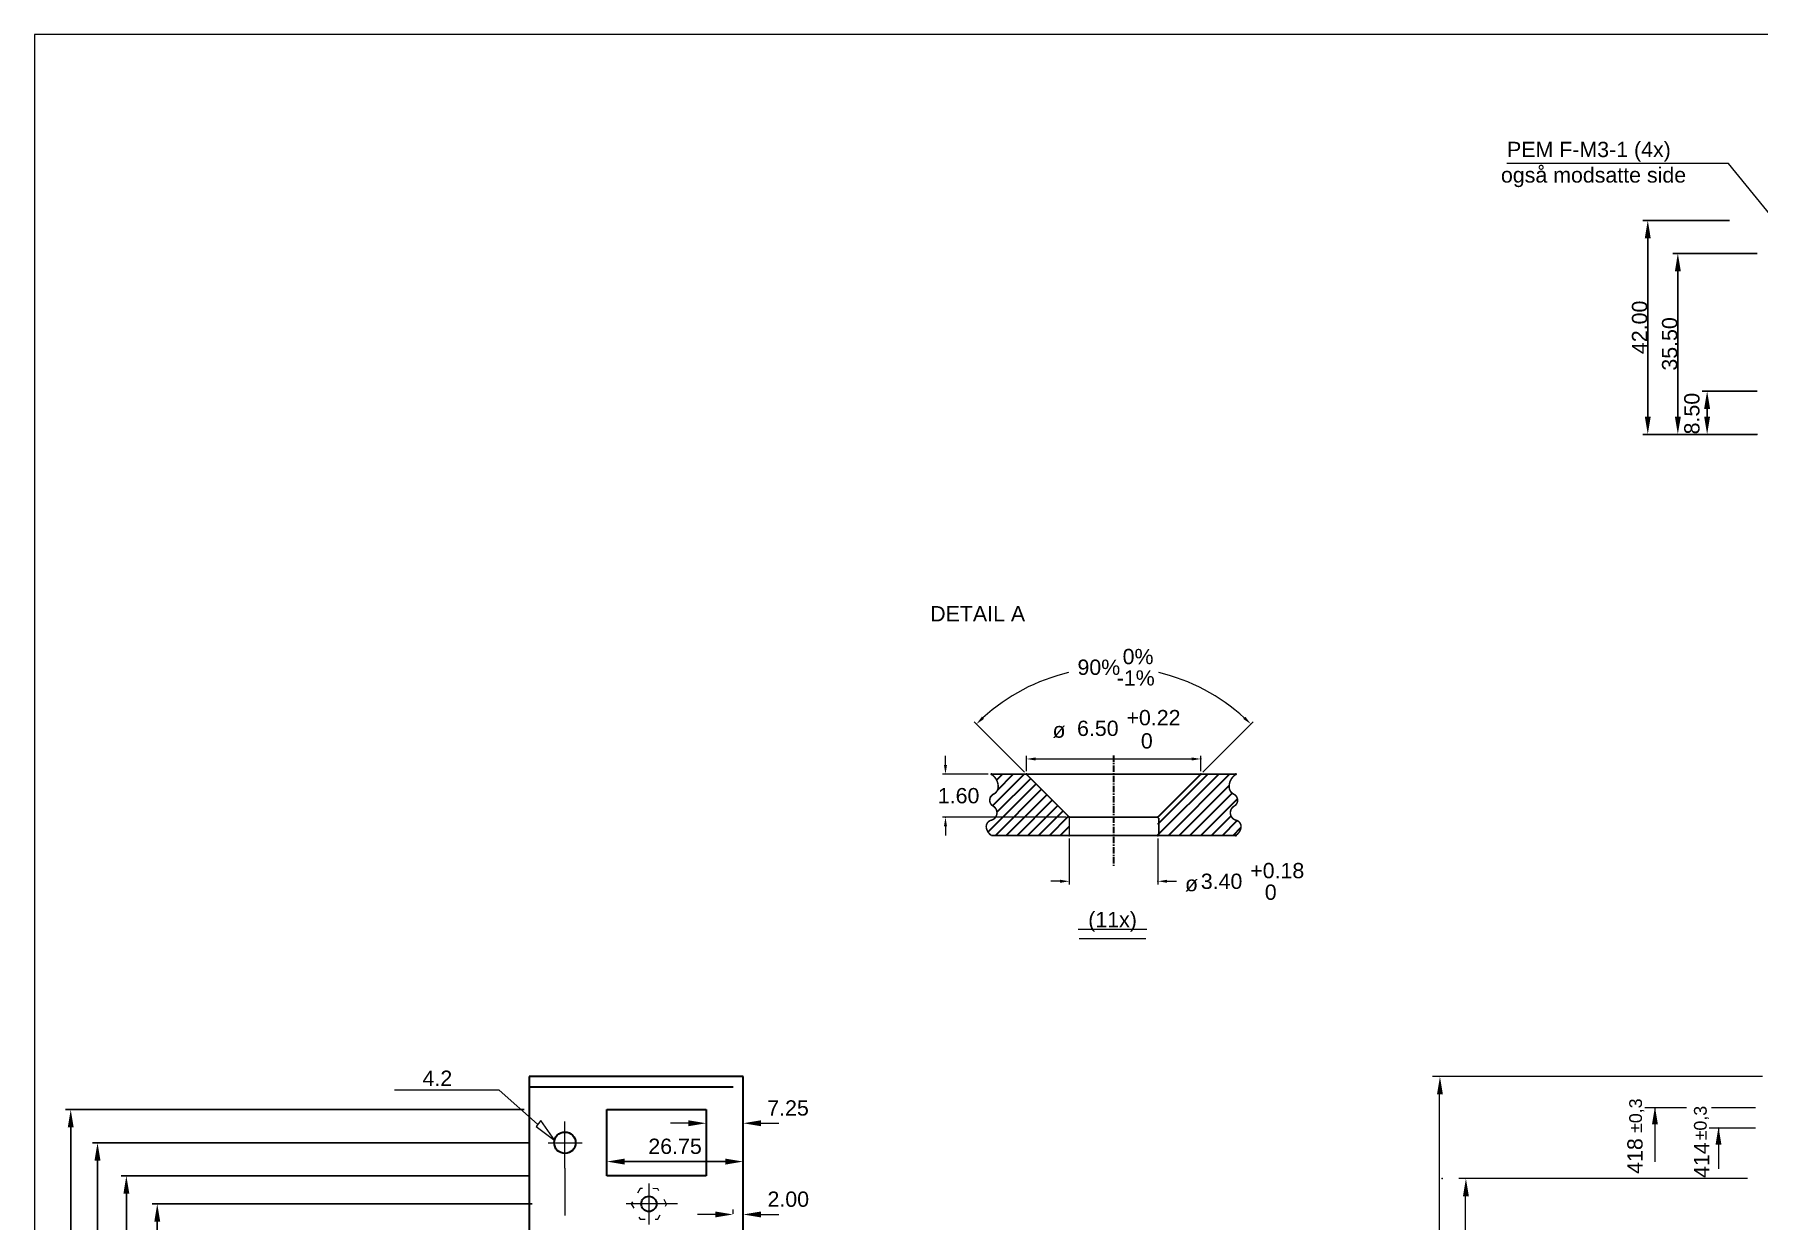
# Model space of a CAD drawing. Extents: x 20 to 965, y 10 to 705.
# Drawn here: x 20 to 358.3, y 472.3 to 705 of the extents above; entities that cross this region are included whole.
import ezdxf
from ezdxf.enums import TextEntityAlignment as Align

# ---------------------------------------------------------------- set-up
doc = ezdxf.new("R2010")
doc.units = 0
doc.header["$MEASUREMENT"] = 0
doc.linetypes.add('CENTER', pattern=[2, 1.25, -0.25, 0.25, -0.25])
doc.linetypes.add('SKJUL1', pattern=[3, 1, -2])
doc.layers.get('0').update_dxf_attribs({"linetype": 'CONTINUOUS'})
doc.layers.get('DEFPOINTS').update_dxf_attribs({"linetype": 'CONTINUOUS'})
for name, color, linetype, lineweight in [('110-1', 10, 'CONTINUOUS', 20), ('110-1M', 3, 'CONTINUOUS', 35), ('110-2DIM', 1, 'CONTINUOUS', 13)]:
    doc.layers.add(name, color=color, linetype=linetype, lineweight=lineweight)
doc.styles.get("Standard").update_dxf_attribs({"font": 'ARIAL.TTF'})
doc.dimstyles.get("Standard").update_dxf_attribs({"dimtxt": 0.18, "dimasz": 0.18, "dimexe": 0.18, "dimexo": 0.0625, "dimgap": 0.09, "dimtad": 0, "dimtih": 1, "dimtoh": 1, "dimdec": 4, "dimzin": 0, "dimdsep": 46, "dimtxsty": 'Standard', "dimcen": 0.09, "dimadec": 0, "dimazin": 0, "dimtfac": 1, "dimtdec": 4, "dimtofl": 0, "dimtmove": 0, "dimatfit": 3, "dimfxl": 0, "dimtolj": 1, "dimtzin": 0, "dimarcsym": 0})

# ---------------------------------------------------------------- blocks, each defined once
blk = doc.blocks.new('*D57')
at = {"layer": '110-2DIM', "color": 0, "linetype": 'Continuous', "lineweight": -2}
for p, q in [((352.62, 668.53), (335.57, 668.53)), ((336.57, 630.03), (336.57, 665.03)), ((352.62, 626.53), (335.57, 626.53))]:
    blk.add_line(p, q, dxfattribs=at)
at = {"layer": '110-2DIM', "color": 0, "linetype": 'Continuous'}
for points in [[(335.99, 665.03), (337.15, 665.03), (336.57, 668.53)], [(335.99, 630.03), (337.15, 630.03), (336.57, 626.53)]]:
    blk.add_solid(points, dxfattribs=at)
at = {"layer": 'DEFPOINTS', "color": 0, "linetype": 'Continuous'}
for p in [(336.57, 668.53), (353.62, 668.53), (353.62, 626.53)]:
    blk.add_point(p, dxfattribs=at)
at = {"layer": '110-2DIM', "color": 0, "linetype": 'Continuous', "insert": (334.98, 647.53), "char_height": 3, "attachment_point": 5, "rotation": 90}
blk.add_mtext('\\A1;42.00', dxfattribs=at)
blk = doc.blocks.new('*D5')
at = {"color": 0, "linetype": 'ByBlock'}
for p, q in [((304.07, 626.68), (293.22, 626.68)), ((294.22, 621.68), (294.22, 623.18)), ((304.07, 618.18), (293.22, 618.18))]:
    blk.add_line(p, q, dxfattribs=at)
for points in [[(294.8, 623.18), (293.63, 623.18), (294.22, 626.68)], [(294.8, 621.68), (293.63, 621.68), (294.22, 618.18)]]:
    blk.add_solid(points, dxfattribs=at)
at = {"layer": 'DEFPOINTS', "color": 0, "linetype": 'ByBlock'}
for p in [(294.22, 626.68), (305.07, 626.68), (305.07, 618.18)]:
    blk.add_point(p, dxfattribs=at)
at = {"color": 0, "linetype": 'ByBlock'}
blk.add_text('8.50', height=3, rotation=90, dxfattribs=at).set_placement((292.72, 618.18))
blk = doc.blocks.new('*D58')
at = {"layer": '110-2DIM', "color": 0, "lineweight": -2}
for p, q in [((358.07, 662.03), (341.47, 662.03)), ((342.47, 630.03), (342.47, 658.53)), ((358.07, 626.53), (341.47, 626.53))]:
    blk.add_line(p, q, dxfattribs=at)
at = {"layer": '110-2DIM', "color": 0}
for points in [[(341.89, 658.53), (343.06, 658.53), (342.47, 662.03)], [(341.89, 630.03), (343.06, 630.03), (342.47, 626.53)]]:
    blk.add_solid(points, dxfattribs=at)
at = {"layer": 'DEFPOINTS', "color": 0}
for p in [(342.47, 662.03), (359.07, 662.03), (359.07, 626.53)]:
    blk.add_point(p, dxfattribs=at)
at = {"layer": '110-2DIM', "color": 0, "insert": (340.88, 644.28), "char_height": 3, "attachment_point": 5, "rotation": 90}
blk.add_mtext('\\A1;35.50', dxfattribs=at)
blk = doc.blocks.new('*X1')
at = {"color": 0}
for p, q in [((20.45, 7.015), (22.435, 9)), ((20.45, 7.369), (22.081, 9)), ((20.789, 7), (22.789, 9)), ((21.142, 7), (22.779, 8.637)), ((21.496, 7), (22.877, 8.381)), ((21.849, 7), (23.048, 8.198)), ((22.203, 7), (22.839, 7.636)), ((22.556, 7), (23.04, 7.484)), ((22.91, 7), (23.164, 7.254))]:
    blk.add_line(p, q, dxfattribs=at)
blk = doc.blocks.new('*X0')
at = {"color": 0}
for p, q in [((14.892, 7.114), (16.464, 8.686)), ((15.006, 8.996), (15.01, 9)), ((15.041, 7.97), (16.071, 9)), ((15.132, 7), (16.641, 8.509)), ((15.172, 8.808), (15.364, 9)), ((15.183, 7.758), (16.287, 8.863)), ((15.201, 8.484), (15.718, 9)), ((14.975, 8.258), (15.061, 8.344)), ((15.485, 7), (16.818, 8.332)), ((15.839, 7), (16.994, 8.156)), ((16.192, 7), (17.171, 7.979)), ((16.546, 7), (17.348, 7.802)), ((16.899, 7), (17.525, 7.625)), ((17.253, 7), (17.55, 7.297))]:
    blk.add_line(p, q, dxfattribs=at)
blk = doc.blocks.new('*D11')
at = {"color": 0, "linetype": 'ByBlock'}
for p, q in [((155.07, 499.53), (155.07, 482.84)), ((128.32, 482.03), (128.32, 484.84)), ((131.82, 483.84), (151.57, 483.84))]:
    blk.add_line(p, q, dxfattribs=at)
for points in [[(131.82, 484.42), (131.82, 483.25), (128.32, 483.84)], [(151.57, 484.42), (151.57, 483.25), (155.07, 483.84)]]:
    blk.add_solid(points, dxfattribs=at)
at = {"layer": 'DEFPOINTS', "color": 0, "linetype": 'ByBlock'}
for p in [(155.07, 500.53), (155.07, 483.84), (128.32, 481.03)]:
    blk.add_point(p, dxfattribs=at)
at = {"color": 0, "linetype": 'ByBlock'}
blk.add_text('26.75', height=3, dxfattribs=at).set_placement((141.7, 486.84), align=Align.MIDDLE_CENTER)
blk = doc.blocks.new('*D12')
at = {"color": 0, "linetype": 'ByBlock'}
for p, q in [((155.07, 499.53), (155.07, 447.45)), ((136.58, 444.56), (136.58, 449.45)), ((140.08, 448.45), (151.57, 448.45))]:
    blk.add_line(p, q, dxfattribs=at)
for points in [[(140.08, 449.03), (140.08, 447.87), (136.58, 448.45)], [(151.57, 449.03), (151.57, 447.87), (155.07, 448.45)]]:
    blk.add_solid(points, dxfattribs=at)
at = {"layer": 'DEFPOINTS', "color": 0, "linetype": 'ByBlock'}
for p in [(155.07, 500.53), (155.07, 448.45), (136.58, 443.56)]:
    blk.add_point(p, dxfattribs=at)
at = {"color": 0, "linetype": 'ByBlock'}
blk.add_text('18.50', height=3, dxfattribs=at).set_placement((145.82, 451.45), align=Align.MIDDLE_CENTER)
blk = doc.blocks.new('*D30')
at = {"layer": '110-2DIM', "color": 0, "lineweight": -2}
for p, q in [((117.69, 475.53), (43.09, 475.53)), ((44.09, 80.03), (44.09, 472.03)), ((117.69, 76.53), (43.09, 76.53))]:
    blk.add_line(p, q, dxfattribs=at)
at = {"layer": '110-2DIM', "color": 0}
for points in [[(43.51, 472.03), (44.68, 472.03), (44.09, 475.53)], [(43.51, 80.03), (44.68, 80.03), (44.09, 76.53)]]:
    blk.add_solid(points, dxfattribs=at)
at = {"layer": 'DEFPOINTS', "color": 0}
for p in [(44.09, 475.53), (118.69, 475.53), (118.69, 76.53)]:
    blk.add_point(p, dxfattribs=at)
at = {"layer": '110-2DIM', "color": 0, "insert": (42.5, 276.03), "char_height": 3, "attachment_point": 5, "rotation": 90}
blk.add_mtext('\\A1;399.00', dxfattribs=at)
blk = doc.blocks.new('*D29')
at = {"layer": '110-2DIM', "color": 0, "lineweight": -2}
for p, q in [((116.88, 481.03), (37.03, 481.03)), ((38.03, 80.03), (38.03, 477.53)), ((116.88, 76.53), (37.03, 76.53))]:
    blk.add_line(p, q, dxfattribs=at)
at = {"layer": '110-2DIM', "color": 0}
for points in [[(37.45, 477.53), (38.61, 477.53), (38.03, 481.03)], [(37.45, 80.03), (38.61, 80.03), (38.03, 76.53)]]:
    blk.add_solid(points, dxfattribs=at)
at = {"layer": 'DEFPOINTS', "color": 0}
for p in [(38.03, 481.03), (117.88, 481.03), (117.88, 76.53)]:
    blk.add_point(p, dxfattribs=at)
at = {"layer": '110-2DIM', "color": 0, "insert": (36.44, 278.78), "char_height": 3, "attachment_point": 5, "rotation": 90}
blk.add_mtext('\\A1;404.50', dxfattribs=at)
blk = doc.blocks.new('*D28')
at = {"layer": '110-2DIM', "color": 0, "lineweight": -2}
for p, q in [((116.88, 487.53), (31.37, 487.53)), ((32.37, 80.03), (32.37, 484.03)), ((116.88, 76.53), (31.37, 76.53))]:
    blk.add_line(p, q, dxfattribs=at)
at = {"layer": '110-2DIM', "color": 0}
for points in [[(31.78, 484.03), (32.95, 484.03), (32.37, 487.53)], [(31.78, 80.03), (32.95, 80.03), (32.37, 76.53)]]:
    blk.add_solid(points, dxfattribs=at)
at = {"layer": 'DEFPOINTS', "color": 0}
for p in [(32.37, 487.53), (117.88, 487.53), (117.88, 76.53)]:
    blk.add_point(p, dxfattribs=at)
at = {"layer": '110-2DIM', "color": 0, "insert": (30.78, 282.03), "char_height": 3, "attachment_point": 5, "rotation": 90}
blk.add_mtext('\\A1;411.00', dxfattribs=at)
blk = doc.blocks.new('*D27')
at = {"layer": '110-2DIM', "color": 0, "lineweight": -2}
for p, q in [((116.07, 494.03), (26.11, 494.03)), ((27.11, 80.03), (27.11, 490.53)), ((116.07, 76.53), (26.11, 76.53))]:
    blk.add_line(p, q, dxfattribs=at)
at = {"layer": '110-2DIM', "color": 0}
for points in [[(26.53, 490.53), (27.7, 490.53), (27.11, 494.03)], [(26.53, 80.03), (27.7, 80.03), (27.11, 76.53)]]:
    blk.add_solid(points, dxfattribs=at)
at = {"layer": 'DEFPOINTS', "color": 0}
for p in [(27.11, 494.03), (117.07, 494.03), (117.07, 76.53)]:
    blk.add_point(p, dxfattribs=at)
at = {"layer": '110-2DIM', "color": 0, "insert": (25.52, 285.28), "char_height": 3, "attachment_point": 5, "rotation": 90}
blk.add_mtext('\\A1;417.50', dxfattribs=at)

msp = doc.modelspace()

# ---------------------------------------------------------------- linework, layer by layer
at = {"layer": '110-1'}
for p, q in [((965, 705), (20, 705)), ((20, 705), (20, 10))]:
    msp.add_line(p, q, dxfattribs=at)
at = {"layer": '110-1M'}
for p, q in [((159.07282, 500.52671), (117.07282, 500.52671)), ((117.07282, 498.52671), (157.07282, 498.52671)), ((117.07412, 500.52671), (117.07412, 186.52671)), ((159.07282, 76.52671), (159.07282, 500.52671)), ((132.32412, 481.02671), (132.32412, 494.02671)), ((132.32412, 494.02671), (151.82412, 494.02671)), ((151.82412, 494.02671), (151.82412, 481.02671)), ((151.82412, 481.02671), (132.32412, 481.02671))]:
    msp.add_line(p, q, dxfattribs=at)
at = {"layer": '110-1M', "color": 3, "linetype": 'CENTER'}
msp.add_lwpolyline([(231.76328, 563.5497), (231.76328, 541.83958)], dxfattribs=at)
at = {"layer": '110-1M', "const_width": 0.3}
for points in [[(207.76328, 559.83958, -0.134794699), (208.81696, 558.65232, -0.142146428), (209.08029, 557.16717, -0.260811966), (208.21292, 555.94493, 0.281141839), (207.44393, 554.76941, 0.276874424), (208.09417, 553.60435, -0.251153011), (208.86211, 552.37165, -0.360663199), (207.7346, 550.81636, 0.399306398), (206.78939, 549.30785, 0.096696263), (207.11945, 548.51141, 0.089469156), (207.76328, 547.83958)], [(255.76328, 559.83958, 0.134794699), (254.7096, 558.65232, 0.142146428), (254.44628, 557.16717, 0.260811966), (255.31365, 555.94493, -0.281141839), (256.08263, 554.76941, -0.276874424), (255.43239, 553.60435, 0.251153011), (254.66446, 552.37165, 0.360663199), (255.79196, 550.81636, -0.399306398), (256.73717, 549.30785, -0.096696263), (256.40712, 548.51141, -0.089469156), (255.76328, 547.83958)]]:
    msp.add_lwpolyline(points, format="xyb", dxfattribs=at)
for points in [[(207.76328, 559.83958), (255.76328, 559.83958)], [(223.06328, 551.43958), (214.66328, 559.83958)], [(240.46328, 551.43958), (248.86328, 559.83958)], [(223.06328, 551.43958), (240.46328, 551.43958)], [(223.06328, 551.43958), (223.06328, 547.83958)], [(240.6148, 551.28807), (240.6148, 547.68807)], [(207.76328, 547.83958), (255.76328, 547.83958)]]:
    msp.add_lwpolyline(points, dxfattribs=at)
at = {"layer": '110-1M'}
msp.add_circle((124.0766, 487.52987), 2.1, dxfattribs=at)
at = {"layer": '110-1M', "linetype": 'Continuous'}
msp.add_circle((140.57, 475.53), 1.5, dxfattribs=at)
at = {"layer": '110-1M', "linetype": 'ByBlock'}
for p in [(207.76328, 559.83958), (214.66328, 559.83958), (214.66328, 559.83958), (248.86328, 559.83958), (248.86328, 559.83958), (255.76328, 559.83958), (223.06328, 551.43958), (223.06328, 551.43958), (240.46328, 551.43958), (223.06328, 547.83958), (240.46328, 547.83958), (255.76328, 547.83958)]:
    msp.add_point(p, dxfattribs=at)
at = {"layer": '110-2DIM'}
for p, q in [((352.41858, 679.71428), (308.89858, 679.71428)), ((364.81858, 664.47428), (352.41858, 679.71428)), ((224.82024, 529.43343), (238.24956, 529.43343)), ((224.98604, 527.61038), (238.08377, 527.61038)), ((111.17205, 497.86603), (90.62376, 497.86603)), ((118.69677, 491.21205), (111.17205, 497.86603)), ((344.16507, 494.40135), (335.9861, 494.40135)), ((337.97753, 494.23529), (337.97753, 483.77351)), ((357.72585, 494.40135), (349.06181, 494.40135)), ((119.33186, 491.91281), (118.41274, 490.71133)), ((118.41274, 490.71133), (122.08922, 487.95501)), ((122.08922, 487.95501), (119.33186, 491.91281)), ((124.0766, 482.52987), (124.0766, 491.7014)), ((120.8266, 487.52987), (127.46322, 487.52987)), ((357.72585, 490.41591), (348.59847, 490.41591)), ((350.42395, 490.41591), (350.42395, 482.44503)), ((124.0766, 482.52987), (124.0766, 473.27222))]:
    msp.add_line(p, q, dxfattribs=at)
at = {"layer": '110-2DIM', "linetype": 'ByBlock'}
for p, q in [((358.07412, 626.52671), (351.02756, 626.52671)), ((358.07412, 626.52671), (353.17412, 626.52671)), ((204.39825, 570.10462), (214.23902, 560.26385)), ((259.12832, 570.10462), (249.28755, 560.26385)), ((198.76328, 561.63958), (198.76328, 563.43958)), ((214.66328, 560.43958), (214.66328, 563.43958)), ((216.46328, 562.83958), (247.06328, 562.83958)), ((248.86328, 560.43958), (248.86328, 563.43958)), ((207.16328, 559.83958), (198.16328, 559.83958)), ((222.46328, 551.43958), (198.16328, 551.43958)), ((198.76328, 549.63958), (198.76328, 547.83958)), ((223.06328, 547.23958), (223.06328, 538.23958)), ((240.46328, 547.23958), (240.46328, 538.23958)), ((221.26328, 538.83958), (219.46328, 538.83958)), ((242.26328, 538.83958), (244.06328, 538.83958)), ((356.11412, 480.52671), (299.4766, 480.52671)), ((300.82246, 80.02671), (300.82246, 477.02671))]:
    msp.add_line(p, q, dxfattribs=at)
at = {"layer": '110-2DIM', "color": 0, "linetype": 'ByBlock'}
for p, q in [((359.07412, 500.52671), (294.29889, 500.52671)), ((295.70047, 80.02671), (295.70047, 497.02671))]:
    msp.add_line(p, q, dxfattribs=at)
at = {"layer": '110-2DIM', "color": 1, "linetype": 'ByBlock'}
for p, q in [((148.32412, 491.36131), (144.82412, 491.36131)), ((151.82412, 493.02671), (151.82412, 490.36131)), ((162.57282, 491.36131), (166.07282, 491.36131)), ((157.07412, 473.58301), (157.07412, 474.46284)), ((159.07412, 473.58301), (159.07412, 474.46284)), ((153.57412, 473.46284), (150.07412, 473.46284)), ((162.57412, 473.46284), (166.07412, 473.46284))]:
    msp.add_line(p, q, dxfattribs=at)
at = {"layer": '110-2DIM', "color": 1, "linetype": 'Continuous'}
for p, q in [((140.57596, 479.56306), (140.57596, 471.51305)), ((146.17397, 475.52781), (136.12072, 475.52781))]:
    msp.add_line(p, q, dxfattribs=at)
at = {"layer": '110-2DIM', "color": 1, "linetype": 'SKJUL1'}
msp.add_lwpolyline([(138.82461, 472.53774), (142.28868, 472.52232), (144.03407, 475.51458), (142.31539, 478.52226), (138.85132, 478.53768), (137.10593, 475.54542)], close=True, dxfattribs=at)
at = {"layer": '110-2DIM', "linetype": 'ByBlock'}
for start, end in [(103.447089, 132.292861), (47.707139, 76.552911)]:
    msp.add_arc((231.76328, 542.73958), 38.1, start, end, dxfattribs=at)
for p in [(248.86328, 562.83958), (198.76328, 551.43958), (240.46328, 538.83958), (296.23562, 480.52671)]:
    msp.add_point(p, dxfattribs=at)
at = {"layer": '110-2DIM', "color": 1, "linetype": 'ByBlock'}
for p in [(159.07412, 473.46284), (159.07412, 472.58301)]:
    msp.add_point(p, dxfattribs=at)
at = {"layer": '110-2DIM', "linetype": 'ByBlock'}
for points in [[(206.33208, 570.70564), (205.91796, 571.13981), (204.82251, 569.68035)], [(257.19449, 570.70564), (257.60861, 571.13981), (258.70405, 569.68035)], [(199.06328, 561.63958), (198.46328, 561.63958), (198.76328, 559.83958)], [(216.46328, 562.53958), (216.46328, 563.13958), (214.66328, 562.83958)], [(247.06328, 562.53958), (247.06328, 563.13958), (248.86328, 562.83958)], [(199.06328, 549.63958), (198.46328, 549.63958), (198.76328, 551.43958)], [(221.26328, 538.53958), (221.26328, 539.13958), (223.06328, 538.83958)], [(242.26328, 538.53958), (242.26328, 539.13958), (240.46328, 538.83958)], [(338.5612, 491.13377), (337.39453, 491.13377), (337.97787, 494.63377)], [(351.03551, 487.1319), (349.86884, 487.1319), (350.45218, 490.6319)], [(301.46561, 477.02671), (300.29895, 477.02671), (300.88228, 480.52671)]]:
    msp.add_solid(points, dxfattribs=at)
at = {"layer": '110-2DIM', "color": 1, "linetype": 'ByBlock'}
for points in [[(296.3738, 497.02671), (295.20713, 497.02671), (295.79046, 500.52671)], [(148.32412, 491.94464), (148.32412, 490.77798), (151.82412, 491.36131)], [(162.57282, 491.94464), (162.57282, 490.77798), (159.07282, 491.36131)], [(153.57412, 474.04618), (153.57412, 472.87951), (157.07412, 473.46284)], [(162.57412, 474.04618), (162.57412, 472.87951), (159.07412, 473.46284)]]:
    msp.add_solid(points, dxfattribs=at)
at = {"layer": 'DEFPOINTS', "color": 0, "linetype": 'ByBlock'}
for p in [(159.07282, 499.52671), (159.07282, 499.52671), (151.82412, 494.02671)]:
    msp.add_point(p, dxfattribs=at)

# ---------------------------------------------------------------- block references
at = {"layer": '110-1M', "color": 3, "xscale": 6, "yscale": 6, "zscale": 6}
for name in ['*X0', '*X1']:
    msp.add_blockref(name, (117.76328, 505.83958), dxfattribs=at)

# ---------------------------------------------------------------- texts
at = {"layer": '110-1M'}
msp.add_text('DETAIL A', height=3, dxfattribs=at).set_placement((195.76328, 589.83958))
at = {"layer": '110-2DIM'}
for s, p in [('PEM F-M3-1 (4x)', (308.96139, 680.94016)), ('også modsatte side', (307.76023, 675.93483)), ('ø', (219.76276, 567.00899)), ('0', (237.10044, 564.88869)), ('ø', (245.76241, 536.88193)), ('0', (261.41623, 535.20103)), ('(11x)', (226.77556, 529.83525)), (' 4.2', (94.98613, 498.69332))]:
    msp.add_text(s, height=3, dxfattribs=at).set_placement(p)
at = {"layer": '110-2DIM', "linetype": 'ByBlock'}
for s, p in [('90%', (224.66328, 579.33958)), (' 0%', (232.36328, 581.43958)), ('-1%', (232.36328, 577.23958)), ('+0.22', (234.2773, 569.45493)), ('6.50', (224.5773, 567.35493)), ('1.60', (197.26328, 554.13958)), ('+0.18', (258.56328, 539.43958)), ('3.40', (248.86328, 537.33958))]:
    msp.add_text(s, height=3, dxfattribs=at).set_placement(p)
at = {"layer": '110-2DIM', "color": 1, "linetype": 'ByBlock'}
for s, p in [('7.25', (167.86465, 494.36131)), ('2.00', (167.91414, 476.46284))]:
    msp.add_text(s, height=3, dxfattribs=at).set_placement(p, align=Align.MIDDLE_CENTER)
at = {"layer": '110-2DIM'}
for s, height, p in [('±0,3', 2.5, (335.43034, 489.46089)), ('±0,3', 2.5, (348.1354, 488.00565)), ('418', 3, (335.55754, 481.43151)), ('414', 3, (348.63417, 480.62667))]:
    msp.add_text(s, height=height, rotation=90, dxfattribs=at).set_placement(p)

# ---------------------------------------------------------------- dimensions: what is measured, and where the dimension line sits
at = {"layer": '110-2DIM', "linetype": 'Continuous'}
dim = msp.add_linear_dim(base=(336.5699, 668.52671), p1=(353.61646, 626.52671), p2=(353.61646, 668.52671), angle=90, dimstyle='Standard', override={"dimtxt": 3, "dimasz": 3.5, "dimexe": 1, "dimexo": 1, "dimtad": 1, "dimtih": 0, "dimtoh": 0, "dimdec": 2, "dimtdec": 2, "dimtix": 1, "dimtmove": 2}, dxfattribs=at)
dim.commit()
dim.dimension.update_dxf_attribs({"geometry": '*D57', "text_midpoint": (334.9799, 647.52671)})
at = {"layer": '110-2DIM'}
for base, p1, p2, picture, middle in [((342.47266, 662.03), (359.07, 626.53), (359.07, 662.03), '*D58', (340.88266, 644.28)), ((27.11227, 494.02671), (117.07412, 76.52671), (117.07412, 494.02671), '*D27', (25.52227, 285.27671)), ((32.36823, 487.52671), (117.88273, 76.52671), (117.88273, 487.52671), '*D28', (30.77823, 282.02671)), ((38.0285, 481.02671), (117.88273, 76.52671), (117.88273, 481.02671), '*D29', (36.4385, 278.77671)), ((44.09308, 475.52671), (118.69134, 76.52671), (118.69134, 475.52671), '*D30', (42.50308, 276.02671))]:
    dim = msp.add_linear_dim(base=base, p1=p1, p2=p2, angle=90, dimstyle='Standard', override={"dimtxt": 3, "dimasz": 3.5, "dimexe": 1, "dimexo": 1, "dimtad": 1, "dimtih": 0, "dimtoh": 0, "dimdec": 2, "dimtdec": 2, "dimtix": 1, "dimtmove": 2}, dxfattribs=at)
    dim.commit()
    dim.dimension.update_dxf_attribs({"geometry": picture, "text_midpoint": middle})
dim = msp.add_linear_dim(base=(348.2172, 635.03), p1=(359.07, 626.53), p2=(359.07, 635.03), angle=90, dimstyle='Standard', dxfattribs=at)
dim.commit()
dim.dimension.update_dxf_attribs({"geometry": '*D5', "text_midpoint": (345.2172, 630.78), "insert": (54, 8.35)})
for base, p1, picture, middle in [((159.07282, 483.83519), (132.32412, 481.02671), '*D11', (145.69847, 486.83519)), ((159.07282, 448.44924), (140.57596, 443.56306), '*D12', (149.82439, 451.44924))]:
    dim = msp.add_linear_dim(base=base, p1=p1, p2=(159.07282, 500.52671), dimstyle='Standard', dxfattribs=at)
    dim.commit()
    dim.dimension.update_dxf_attribs({"geometry": picture, "text_midpoint": middle, "insert": (4, 0)})

doc.saveas('drawing.dxf')
